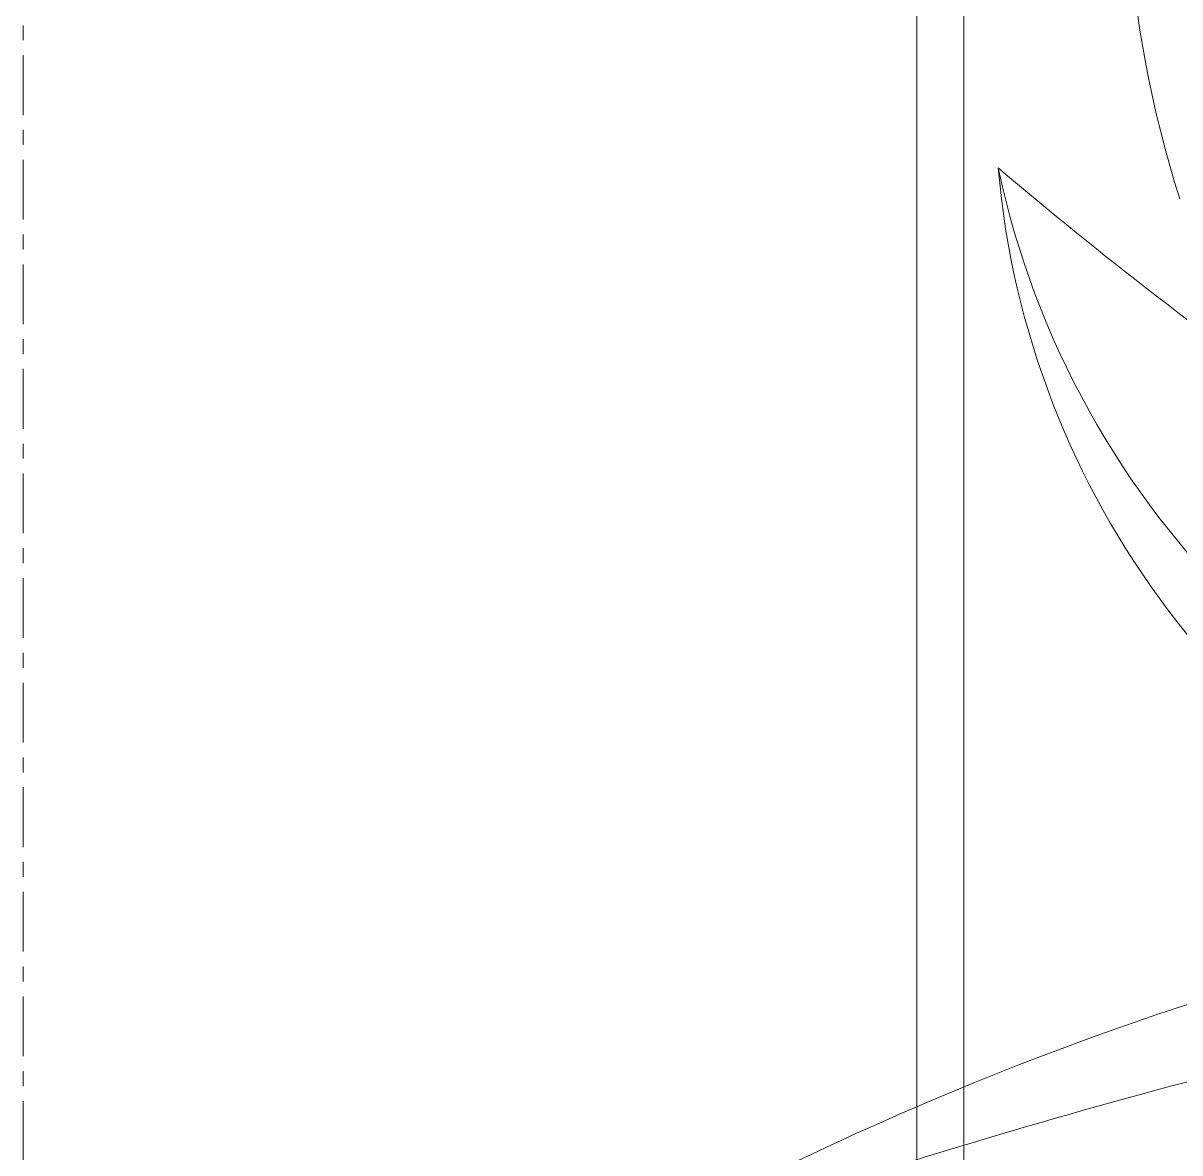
# Model space of a CAD drawing. Header units: millimetres. Extents: x 46644 to 147176, y -1287 to 53383.
# Drawn here: x 98751.5 to 98997.4, y 50646.7 to 50886.8 of the extents above; entities that cross this region are included whole.
import ezdxf

# ---------------------------------------------------------------- set-up
doc = ezdxf.new("R2010")
doc.units = ezdxf.units.MM
doc.linetypes.add('Grid Line', pattern=[22.225, 12.7, -3.175, 3.175, -3.175])
for name, color, linetype, lineweight in [('A-WALL', 113, 'Continuous', 18), ('G-IMPT', 8, 'Continuous', 18), ('L-PLNT', 71, 'Continuous', 18), ('S-GRID-1', 1, 'Grid Line', 9)]:
    doc.layers.add(name, color=color, linetype=linetype, lineweight=lineweight)

# ---------------------------------------------------------------- blocks, each defined once
blk = doc.blocks.new('CAY DUA VAN PHAT - CAY DUA VAN PHAT_dwg-2253781-TKCS_SẢNH - BẬC CẤP 3 - MẶT BẰNG')
at = {"layer": 'G-IMPT'}
for centre, radius, start, end in [((-274.88, 250.43), 1135.91, 354.36811, 19.65628), ((308.23, 679.24), 371.77, 282.004, 349.47), ((-1078.81, 1555.76), 1918.95, 319.73906, 330.06235), ((354.24, 677.65), 363.4, 274.943, 339.2141), ((2056.69, 827.62), 1384.56, 191.63825, 209.82735), ((3456.52, 1105.47), 2774.75, 191.90827, 200.38503), ((254.56, 841.1), 470.86, 259.1512, 287.8197)]:
    blk.add_arc(centre, radius, start, end, dxfattribs=at)
blk = doc.blocks.new('CAY DUA VAN PHAT - CAY DUA VAN PHAT_dwg-V72-TKCS_SẢNH - BẬC CẤP 3 - MẶT BẰNG')
at = {"layer": 'G-IMPT'}
for centre, radius, start, end in [((-274.88, 250.43), 1135.91, 354.36811, 19.65628), ((308.23, 679.24), 371.77, 282.004, 349.47), ((-1078.81, 1555.76), 1918.95, 319.73906, 330.06235), ((354.24, 677.65), 363.4, 274.943, 339.2141), ((2056.69, 827.62), 1384.56, 191.63825, 209.82735), ((3456.52, 1105.47), 2774.75, 191.90827, 200.38503), ((254.56, 841.1), 470.86, 259.1512, 287.8197)]:
    blk.add_arc(centre, radius, start, end, dxfattribs=at)
blk = doc.blocks.new('CAY DUA VAN PHAT - CAY DUA VAN PHAT-V73-TKCS_SẢNH - BẬC CẤP 3 - MẶT BẰNG')
at = {"xscale": 0.5, "yscale": 0.5, "zscale": 0.5}
for name in ['CAY DUA VAN PHAT - CAY DUA VAN PHAT_dwg-2253781-TKCS_SẢNH - BẬC CẤP 3 - MẶT BẰNG', 'CAY DUA VAN PHAT - CAY DUA VAN PHAT_dwg-V72-TKCS_SẢNH - BẬC CẤP 3 - MẶT BẰNG']:
    blk.add_blockref(name, (-151.82, -370.52), dxfattribs=at)

msp = doc.modelspace()

# ---------------------------------------------------------------- linework, layer by layer
at = {"layer": 'A-WALL'}
for p, q in [((98941.52, 50547.93), (98941.52, 52404.99)), ((98951.52, 50557.93), (98951.52, 52404.99))]:
    msp.add_line(p, q, dxfattribs=at)
at = {"layer": 'S-GRID-1'}
msp.add_line((98751.52, 44466.43), (98751.52, 51578.6), dxfattribs=at)

# ---------------------------------------------------------------- block references
at = {"layer": 'L-PLNT', "rotation": 269.9999999999997}
msp.add_blockref('CAY DUA VAN PHAT - CAY DUA VAN PHAT-V73-TKCS_SẢNH - BẬC CẤP 3 - MẶT BẰNG', (99171.52, 50896.94), dxfattribs=at)

doc.saveas('drawing.dxf')
